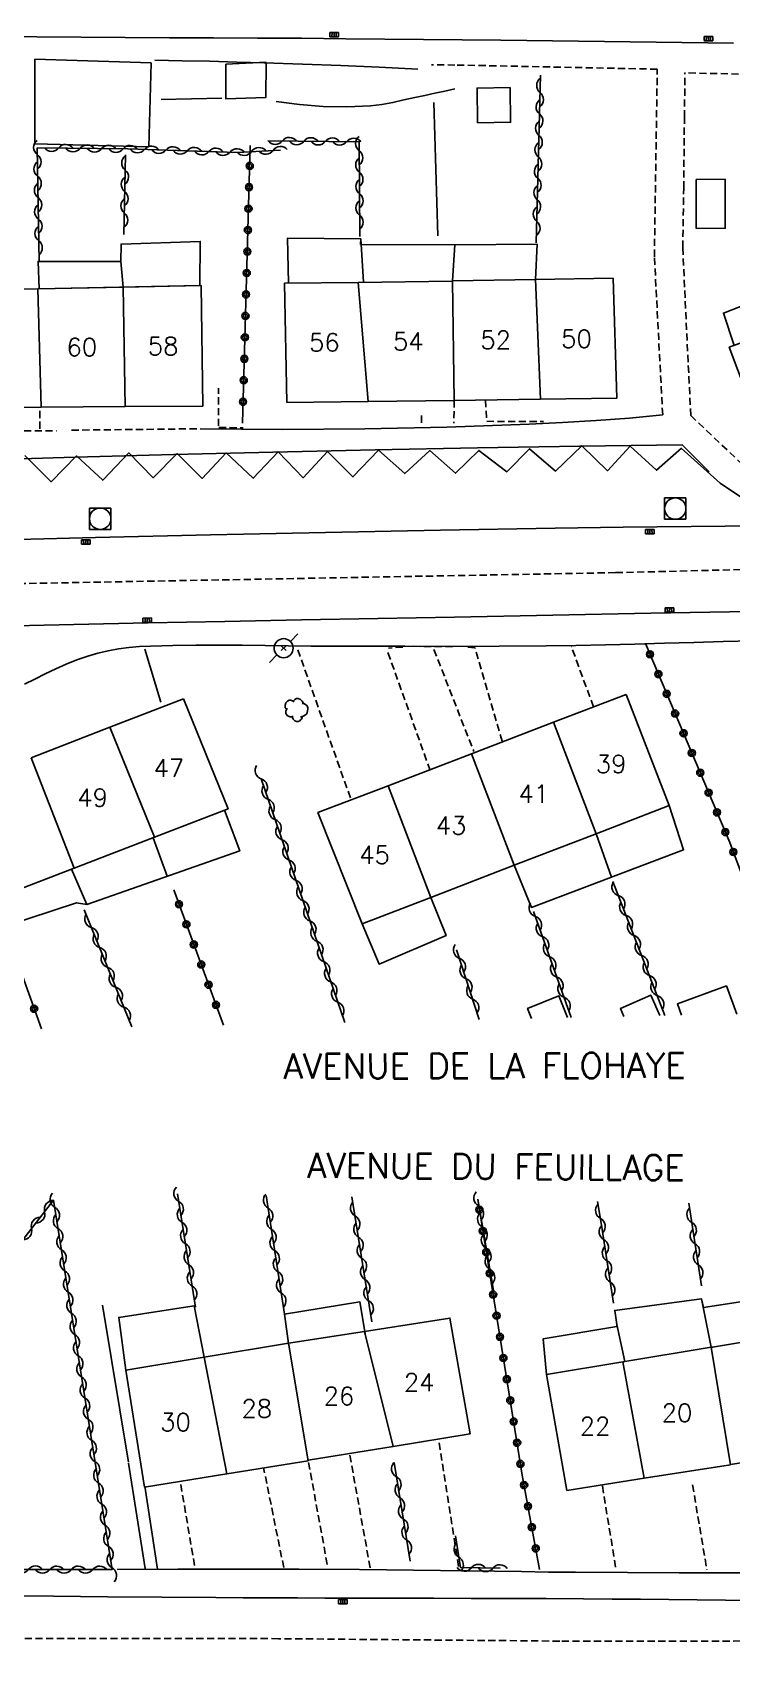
# Model space of a CAD drawing. Header units: millimetres. Extents: x 149000 to 150002, y 151999 to 153000.
# Drawn here: x 149622.7 to 149671.6, y 152001 to 152114.4 of the extents above; entities that cross this region are included whole.
import ezdxf
from ezdxf.enums import TextEntityAlignment as Align

# ---------------------------------------------------------------- set-up
doc = ezdxf.new("R2010")
doc.units = ezdxf.units.MM
doc.linetypes.add('DASHED', pattern=[0.75, 0.5, -0.25])
doc.layers.get('0').update_dxf_attribs({"linetype": 'CONTINUOUS'})
for name, color, linetype in [('W0001', 6, 'DASHED'), ('W0006', 2, 'CONTINUOUS'), ('W0008', 7, 'CONTINUOUS'), ('W0014', 7, 'CONTINUOUS'), ('W0017', 7, 'CONTINUOUS'), ('w0101', 7, 'CONTINUOUS'), ('W0104', 1, 'CONTINUOUS'), ('W0112', 1, 'DASHED'), ('w0211', 2, 'CONTINUOUS'), ('w0300', 7, 'CONTINUOUS'), ('W0310', 3, 'CONTINUOUS'), ('w0323', 7, 'CONTINUOUS'), ('W0330', 7, 'CONTINUOUS'), ('W0401', 7, 'CONTINUOUS'), ('W0420', 7, 'CONTINUOUS'), ('W0473', 7, 'CONTINUOUS'), ('W0989', 7, 'CONTINUOUS'), ('W0991', 7, 'CONTINUOUS'), ('W1102', 7, 'CONTINUOUS')]:
    doc.layers.add(name, color=color, linetype=linetype)
doc.styles.get("Standard").update_dxf_attribs({"font": 'romans.shx', "width": 0.85})

# ---------------------------------------------------------------- blocks, each defined once
blk = doc.blocks.new('T401')
for p, q in [((-0.3, 0.3), (0, 0.3)), ((-0.3, -0.25), (-0.3, 0.3)), ((-0.3, 0.15), (0, 0.15)), ((-0.3, 0), (0, 0)), ((0, 0.3), (0, -0.25)), ((-0.3, -0.15), (0, -0.15)), ((-0.3, -0.25), (-0.3, -0.3)), ((-0.3, -0.3), (0, -0.3)), ((0, -0.3), (0, -0.25))]:
    blk.add_line(p, q)
blk = doc.blocks.new('T420')
for p, q in [((0.75, 0.75), (-0.75, 0.75)), ((-0.75, 0.75), (-0.75, -0.75)), ((0.75, 0.75), (0.75, -0.75)), ((0.75, -0.75), (-0.75, -0.75))]:
    blk.add_line(p, q)
blk.add_ellipse((0, 0), major_axis=(-0.53, 0.53), ratio=1, start_param=3.926991, end_param=10.210176)
blk = doc.blocks.new('T300')
for p, q in [((-0.8, 0.51), (-0.86, 0.34)), ((-0.86, 0.34), (-0.86, 0.17)), ((-0.86, 0.17), (-0.74, 0.06)), ((-0.69, 0.63), (-0.8, 0.51)), ((-0.8, -0.06), (-0.74, 0.06)), ((-0.74, 0.06), (-0.69, 0.11)), ((-0.57, 0.69), (-0.69, 0.63)), ((-0.46, 0.69), (-0.57, 0.69)), ((-0.29, 0.63), (-0.46, 0.69)), ((-0.29, 0.63), (-0.17, 0.74)), ((-0.23, 0.57), (-0.29, 0.63)), ((-0.17, 0.74), (-0.06, 0.8)), ((-0.06, 0.8), (0.06, 0.8)), ((0.06, 0.8), (0.23, 0.74)), ((0.23, 0.74), (0.34, 0.63)), ((0.34, 0.63), (0.4, 0.51)), ((0.46, 0.46), (0.34, 0.46)), ((0.4, 0.51), (0.4, 0.46)), ((0.57, 0.4), (0.46, 0.46)), ((0.57, 0.4), (0.69, 0.29)), ((0.69, 0.29), (0.74, 0.17)), ((0.74, 0.06), (0.69, -0.17)), ((0.74, 0.17), (0.74, 0.06)), ((-0.8, -0.17), (-0.8, -0.06)), ((-0.8, -0.23), (-0.8, -0.17)), ((-0.74, -0.34), (-0.8, -0.23)), ((-0.69, -0.4), (-0.74, -0.34)), ((-0.51, -0.46), (-0.69, -0.4)), ((-0.4, -0.46), (-0.51, -0.46)), ((-0.4, -0.46), (-0.34, -0.46)), ((-0.34, -0.46), (-0.34, -0.4)), ((-0.34, -0.51), (-0.34, -0.46)), ((-0.29, -0.63), (-0.34, -0.51)), ((-0.17, -0.74), (-0.29, -0.63)), ((-0.06, -0.8), (-0.17, -0.74)), ((0.06, -0.8), (-0.06, -0.8)), ((0.17, -0.74), (0.06, -0.8)), ((0.23, -0.69), (0.17, -0.74)), ((0.29, -0.46), (0.23, -0.46)), ((0.29, -0.63), (0.23, -0.69)), ((0.46, -0.4), (0.29, -0.46)), ((0.34, -0.51), (0.29, -0.63)), ((0.34, -0.51), (0.34, -0.46)), ((0.57, -0.34), (0.46, -0.4)), ((0.63, -0.29), (0.57, -0.34)), ((0.69, -0.17), (0.63, -0.29))]:
    blk.add_line(p, q)
blk = doc.blocks.new('T473')
for p, q in [((-0.166667, 0.166667), (0.166667, -0.166667)), ((-0.166667, -0.166667), (0.166667, 0.166667)), ((0.500001, 0.500001), (1.000002, 1.000002)), ((-1.000002, -1.000002), (-0.500001, -0.500001))]:
    blk.add_line(p, q)
blk.add_ellipse((0, 0), major_axis=(0.471405, 0.471405), ratio=1, start_param=5.4977871438, end_param=11.780972451)
blk = doc.blocks.new('t323o')
at = {"color": 0, "linetype": 'Continuous'}
for radius in [0.25, 0.15]:
    blk.add_circle((0, 0), radius, dxfattribs=at)
blk = doc.blocks.new('t310o')
at = {"color": 0, "linetype": 'Continuous'}
for centre, start, end in [((-0.5, 0.38), 216.8699, 323.1304), ((0.5, -0.37), 36.8699, 143.1303)]:
    blk.add_arc(centre, 0.625, start, end, dxfattribs=at)

msp = doc.modelspace()

# ---------------------------------------------------------------- linework, layer by layer
at = {"layer": 'W0001'}
for points in [[(149577.32, 152076.08), (149620.96, 152075.86), (149663.47, 152076.64), (149689.54, 152077.27), (149715.55, 152077.48), (149735.12, 152077.48)], [(149735.12, 152077.48), (149733.03, 152067.7), (149730.87, 152055.19), (149726.12, 152039.42), (149720.92, 152021.87), (149716.84, 152010.81), (149709.77, 152003.99), (149702.1, 152001), (149691.8, 152001.09), (149677.45, 152001.95), (149659.56, 152001.94), (149639.89, 152002.11), (149618.18, 152002.13), (149598.79, 152004.75)]]:
    msp.add_lwpolyline(points, dxfattribs=at)
at = {"layer": 'W0006'}
for points in [[(149668.07, 152085.34), (149666.32, 152083.8), (149664.49, 152085.48), (149662.89, 152083.76), (149661.1, 152085.51), (149659.26, 152083.74), (149657.45, 152085.3), (149655.87, 152083.7), (149653.89, 152085.19), (149652.28, 152083.59), (149650.47, 152085.18), (149648.72, 152083.57), (149646.89, 152085.21), (149645.09, 152083.33), (149643.31, 152085.1), (149641.61, 152083.28), (149639.86, 152085.09), (149638.12, 152083.24), (149636.22, 152085.01), (149634.56, 152083.23), (149632.8, 152084.96), (149631.13, 152083.28), (149629.43, 152085.01), (149627.6, 152083.1), (149625.77, 152084.8), (149623.99, 152083), (149622.16, 152084.82)], [(149678.43, 152079.95), (149675.63, 152080.31), (149673.63, 152080.99), (149670.77, 152082.89), (149668.06, 152085.34)]]:
    msp.add_lwpolyline(points, dxfattribs=at)
at = {"layer": 'W0008'}
msp.add_lwpolyline([(149678.25, 152079.95), (149673.5, 152079.91), (149668.75, 152079.87), (149664, 152079.81), (149659.25, 152079.75), (149651.21, 152079.61), (149643.17, 152079.45), (149635.13, 152079.28), (149627.1, 152079.1), (149625.28, 152079.06), (149623.47, 152079.01), (149621.66, 152078.96), (149619.85, 152078.91)], dxfattribs=at)
at = {"layer": 'W0014'}
for points in [[(149619.92, 152114.12), (149623, 152114.1), (149626.09, 152114.07), (149629.17, 152114.06), (149632.26, 152114.04), (149635.34, 152114.03), (149638.42, 152114.01), (149641.51, 152114), (149644.59, 152113.97), (149650.02, 152113.92), (149655.45, 152113.86), (149660.87, 152113.8), (149666.3, 152113.74), (149671.72, 152113.67)], [(149649.63, 152111.85), (149646.94, 152111.98), (149644.26, 152112.09), (149641.57, 152112.19), (149638.88, 152112.28), (149636.97, 152112.34), (149635.07, 152112.39), (149633.16, 152112.43), (149631.25, 152112.46)], [(149634.41, 152086.7), (149640.17, 152086.65), (149645.92, 152086.69), (149651.67, 152086.81), (149657.42, 152087.01), (149659.76, 152087.13), (149662.1, 152087.27), (149664.43, 152087.45), (149666.76, 152087.67)], [(149611.86, 152084.27), (149618.76, 152084.5), (149625.67, 152084.71), (149632.58, 152084.9), (149639.49, 152085.07), (149646.65, 152085.23), (149653.8, 152085.36), (149660.96, 152085.48), (149668.12, 152085.58)], [(149668.12, 152085.58), (149670, 152083.68)], [(149588.02, 152072.93), (149593.51, 152072.83), (149598.99, 152072.77), (149604.48, 152072.74), (149609.96, 152072.75), (149615.17, 152072.8), (149620.37, 152072.9), (149625.57, 152073.02), (149630.77, 152073.12), (149636.13, 152073.22), (149641.49, 152073.33), (149646.84, 152073.43), (149652.2, 152073.53), (149659.07, 152073.67), (149665.94, 152073.8), (149672.81, 152073.93), (149679.68, 152074.06), (149688.63, 152074.24), (149697.58, 152074.42), (149706.53, 152074.61), (149715.48, 152074.79)], [(149673.07, 152071.88), (149671, 152071.82), (149668.94, 152071.76), (149666.88, 152071.7), (149664.81, 152071.65), (149662.75, 152071.59), (149660.68, 152071.55), (149658.62, 152071.52), (149655.32, 152071.49), (149652.02, 152071.48), (149648.72, 152071.49), (149645.42, 152071.49), (149643.8, 152071.5), (149642.18, 152071.51), (149640.57, 152071.53), (149638.95, 152071.55), (149637.34, 152071.56), (149635.72, 152071.57), (149634.1, 152071.56), (149632.49, 152071.54), (149631.72, 152071.53), (149630.95, 152071.51), (149630.18, 152071.48), (149629.42, 152071.41), (149628.69, 152071.31), (149627.97, 152071.18), (149627.26, 152071.02), (149626.56, 152070.81), (149625.79, 152070.54), (149625.05, 152070.24), (149624.31, 152069.91), (149623.58, 152069.56), (149622.86, 152069.2), (149622.13, 152068.85)], [(149685.42, 152006.71), (149682.86, 152006.7), (149680.3, 152006.7), (149677.74, 152006.7), (149675.18, 152006.71), (149671.55, 152006.71), (149667.92, 152006.72), (149664.3, 152006.73), (149660.67, 152006.75), (149658.78, 152006.77), (149656.89, 152006.8), (149655, 152006.82), (149653.11, 152006.85), (149651.22, 152006.88), (149649.33, 152006.91), (149647.44, 152006.93), (149645.55, 152006.95), (149641.31, 152006.96), (149637.07, 152006.97), (149632.84, 152006.96), (149628.6, 152006.94)], [(149673.14, 152004.79), (149671.16, 152004.81), (149669.17, 152004.83), (149667.19, 152004.85), (149665.2, 152004.86), (149663.22, 152004.88), (149661.23, 152004.89), (149658.61, 152004.91), (149655.99, 152004.92), (149653.37, 152004.92), (149650.75, 152004.93), (149648.85, 152004.94), (149646.94, 152004.94), (149645.04, 152004.95), (149643.13, 152004.95), (149641.22, 152004.96), (149639.32, 152004.97), (149637.41, 152004.97), (149635.5, 152004.98), (149631.72, 152005.01), (149627.93, 152005.03), (149624.15, 152005.07), (149620.36, 152005.11)]]:
    msp.add_lwpolyline(points, dxfattribs=at)
at = {"layer": 'W0017'}
for points in [[(149630.55, 152071.29), (149631.67, 152067.58)], [(149629.4, 152014.44), (149627.58, 152025.43)], [(149630.57, 152007.01), (149629.4, 152014.39)], [(149630.54, 152012.78), (149631.42, 152006.96)]]:
    msp.add_lwpolyline(points, dxfattribs=at)
at = {"layer": 'w0101'}
for points in [[(149645.46, 152096.93), (149640.31, 152096.87), (149640.47, 152088.54)], [(149652.07, 152097.02), (149645.46, 152096.93)], [(149657.86, 152097.13), (149652.07, 152097.04), (149652.07, 152097.02)], [(149658.21, 152088.77), (149663.56, 152088.85), (149663.29, 152097.22), (149657.86, 152097.13)], [(149616.98, 152096.37), (149623.07, 152096.49)], [(149623.07, 152096.49), (149629.02, 152096.6)], [(149629.02, 152096.6), (149634.49, 152096.71), (149634.6, 152088.28)], [(149676.69, 152094.34), (149671.42, 152092.4), (149674.3, 152084.73)], [(149623.29, 152088.21), (149617.3, 152088.18)], [(149629.17, 152088.25), (149623.29, 152088.21)], [(149634.6, 152088.28), (149629.17, 152088.25)], [(149640.47, 152088.54), (149646.17, 152088.61)], [(149646.17, 152088.61), (149652.18, 152088.68)], [(149652.18, 152088.68), (149652.15, 152088.68), (149658.21, 152088.77)], [(149633.24, 152067.82), (149628.1, 152065.83)], [(149631.21, 152058.15), (149636.37, 152060.13), (149633.24, 152067.82)], [(149664.2, 152068.12), (149659.12, 152066.18)], [(149662.1, 152058.39), (149667.22, 152060.36), (149664.2, 152068.12)], [(149659.12, 152066.18), (149653.38, 152063.98)], [(149628.1, 152065.83), (149622.59, 152063.7)], [(149653.38, 152063.98), (149647.55, 152061.74)], [(149647.55, 152061.74), (149642.65, 152059.87), (149645.74, 152052.08), (149650.54, 152053.93)], [(149656.37, 152056.18), (149662.1, 152058.39)], [(149625.61, 152055.99), (149631.21, 152058.15)], [(149620.18, 152053.9), (149625.61, 152055.99)], [(149650.54, 152053.93), (149656.37, 152056.18)], [(149645.9, 152023.59), (149651.88, 152024.52), (149653.29, 152016.42)], [(149640.59, 152022.77), (149645.9, 152023.59)], [(149676.12, 152023.47), (149670.25, 152022.49), (149670.14, 152022.49)], [(149634.69, 152021.8), (149640.59, 152022.77)], [(149670.14, 152022.49), (149663.98, 152021.47)], [(149636.28, 152013.63), (149630.52, 152012.7), (149629.22, 152020.89), (149634.69, 152021.8)], [(149663.98, 152021.47), (149658.63, 152020.59), (149660.05, 152012.47)], [(149653.29, 152016.42), (149647.92, 152015.55)], [(149647.92, 152015.55), (149641.97, 152014.58), (149641.97, 152014.55)], [(149671.51, 152014.27), (149671.51, 152014.29), (149677.35, 152015.23)], [(149641.97, 152014.55), (149636.28, 152013.63)], [(149665.46, 152013.32), (149671.51, 152014.27)], [(149660.05, 152012.47), (149665.46, 152013.32)]]:
    msp.add_lwpolyline(points, dxfattribs=at)
at = {"layer": 'W0104'}
for points in [[(149622.86, 152106.61), (149622.84, 152112.55)], [(149630.99, 152112.29), (149622.84, 152112.55)], [(149622.86, 152106.61), (149630.82, 152106.4), (149630.99, 152112.29)], [(149639.03, 152112.32), (149636.2, 152112.19)], [(149636.2, 152112.19), (149636.2, 152109.77), (149639, 152109.85), (149639.03, 152112.29)], [(149634.38, 152096.71), (149634.42, 152099.8), (149628.88, 152099.61), (149628.86, 152098.39)], [(149640.6, 152096.87), (149640.52, 152100.02), (149645.66, 152099.97)], [(149645.66, 152099.97), (149645.63, 152099.59), (149652.23, 152099.55)], [(149645.84, 152096.94), (149645.66, 152099.97)], [(149652.23, 152099.55), (149652.07, 152097.04)], [(149652.23, 152099.55), (149657.98, 152099.61), (149657.86, 152097.13)], [(149628.86, 152098.39), (149623.08, 152098.4), (149623.16, 152096.49), (149634.38, 152096.71)], [(149629.02, 152096.6), (149628.86, 152098.39)], [(149671.76, 152092.52), (149671.01, 152094.79), (149675.76, 152096.65)], [(149636.12, 152060.04), (149637.18, 152057.2), (149626.49, 152053.43)], [(149667.22, 152060.36), (149668.22, 152057.25), (149657.58, 152053.23), (149656.37, 152056.18)], [(149663.17, 152055.34), (149662.1, 152058.39)], [(149632.1, 152055.41), (149631.12, 152058.11)], [(149626.49, 152053.43), (149625.41, 152055.91)], [(149645.74, 152052.08), (149646.92, 152049.27), (149651.61, 152051.27), (149650.54, 152053.93)], [(149626.49, 152053.43), (149625.76, 152053.55), (149620.72, 152051.9)], [(149657.59, 152045.48), (149657.31, 152046.17), (149659.49, 152047.05), (149660.11, 152045.53)], [(149664.04, 152045.61), (149663.8, 152046.16), (149665.92, 152047.11), (149666.57, 152045.67)], [(149671.23, 152047.75), (149667.79, 152046.49), (149668.08, 152045.7)], [(149671.95, 152045.78), (149671.23, 152047.75)], [(149634.69, 152021.8), (149634, 152025.39), (149628.72, 152024.57), (149629.22, 152020.89)], [(149645.97, 152023.31), (149645.58, 152025.65), (149640.32, 152024.8), (149640.62, 152022.58)], [(149675.59, 152026.18), (149675.54, 152026.18), (149669.61, 152025.26), (149669.48, 152025.86), (149663.41, 152025.06), (149663.56, 152024.08)], [(149669.48, 152025.86), (149670.14, 152022.49)], [(149663.56, 152024.08), (149663.56, 152023.94), (149658.39, 152023.07), (149658.63, 152020.59)], [(149663.56, 152024.08), (149664.11, 152021.49)]]:
    msp.add_lwpolyline(points, dxfattribs=at)
for points in [[(149656.09, 152110.55), (149653.78, 152110.52), (149653.81, 152108.1), (149656.12, 152108.13)], [(149669.09, 152104.13), (149669.11, 152100.71), (149671.14, 152100.72), (149671.13, 152104.14)]]:
    msp.add_lwpolyline(points, close=True, dxfattribs=at)
at = {"layer": 'W0112'}
for points in [[(149652.23, 152112.13), (149650.6, 152112.14)], [(149666.38, 152111.84), (149652.23, 152112.13)], [(149666.76, 152087.67), (149666.18, 152098.73), (149666.38, 152111.84)], [(149668.72, 152087.62), (149668.16, 152099.36), (149668.23, 152103.51), (149668.28, 152108.48), (149668.32, 152111.58)], [(149684.82, 152111.24), (149668.32, 152111.58)], [(149635.7, 152086.9), (149635.7, 152089.54)], [(149623.21, 152086.7), (149623.21, 152088.21)], [(149652.18, 152088.68), (149652.16, 152087.08)], [(149654.36, 152088.71), (149654.45, 152087.22)], [(149611.9, 152086.62), (149616.84, 152086.57), (149624.36, 152086.56)], [(149625.42, 152086.6), (149634.41, 152086.7)], [(149635.72, 152086.79), (149637.43, 152086.77)], [(149649.9, 152087.62), (149649.89, 152087.02)], [(149654.45, 152087.22), (149658.42, 152087.2)], [(149668.72, 152087.62), (149673.66, 152082.96)], [(149641.24, 152071.25), (149644.92, 152060.89)], [(149650.5, 152062.81), (149647.49, 152071.21)], [(149648.58, 152071.44), (149647.58, 152071.37)], [(149652.06, 152071.46), (149649.34, 152071.49)], [(149650.76, 152071.26), (149653.55, 152064.14)], [(149653.63, 152071.39), (149652.98, 152071.45)], [(149655.54, 152064.85), (149653.64, 152071.39)], [(149661.92, 152067.25), (149660.37, 152071.48)], [(149652.48, 152007.16), (149651.09, 152016.07)], [(149640.26, 152007.08), (149638.85, 152014.05)], [(149643.3, 152007.3), (149641.97, 152014.55)], [(149646.3, 152007.07), (149644.86, 152015.05)], [(149634.02, 152007.22), (149633.02, 152013.11)], [(149663.47, 152007.11), (149662.53, 152012.86)], [(149668.85, 152012.86), (149669.85, 152006.93)]]:
    msp.add_lwpolyline(points, dxfattribs=at)
at = {"layer": 'w0211'}
for points in [[(149639.73, 152109.59), (149641.37, 152109.37), (149643.02, 152109.24), (149644.67, 152109.21), (149646.33, 152109.27), (149647.11, 152109.37), (149647.89, 152109.52), (149648.66, 152109.7), (149649.43, 152109.87), (149650.13, 152110.01), (149650.83, 152110.16), (149651.53, 152110.31), (149652.23, 152110.46)], [(149631.69, 152109.73), (149635.93, 152109.82)]]:
    msp.add_lwpolyline(points, dxfattribs=at)
at = {"layer": 'W0310'}
for points in [[(149657.92, 152099.71), (149658.22, 152111.41)], [(149623.02, 152106.35), (149629.35, 152106.26), (149637, 152106.02), (149640.02, 152106.18)], [(149623.15, 152098.36), (149623.02, 152106.35)], [(149629.18, 152105.86), (149629.07, 152100.29)], [(149645.57, 152100.14), (149645.54, 152106.77), (149639.15, 152106.84)], [(149644.52, 152045.2), (149638.68, 152062.23)], [(149663.28, 152055.04), (149666.92, 152045.68)], [(149626.31, 152053.07), (149629.63, 152044.88)], [(149657.73, 152052.94), (149660.36, 152045.54)], [(149652.34, 152050.28), (149653.93, 152045.4)], [(149618.25, 152025.16), (149624.16, 152032.76), (149628.25, 152006.94), (149618.55, 152006.95), (149613.39, 152007.01)], [(149632.82, 152033.22), (149634.08, 152025.29)], [(149640.32, 152024.8), (149639.03, 152033.1)], [(149645.03, 152032.99), (149646.42, 152024.25)], [(149654.93, 152026.46), (149653.82, 152032.83)], [(149662.2, 152032.67), (149662.48, 152031.03), (149663.31, 152025.56)], [(149669.48, 152026.77), (149668.58, 152032.55)], [(149649.1, 152007.52), (149647.97, 152014.43)], [(149655.4, 152007.03), (149652.61, 152007.09), (149652.28, 152009.29)]]:
    msp.add_lwpolyline(points, dxfattribs=at)
at = {"layer": 'w0323'}
for points in [[(149637.92, 152106.51), (149637.37, 152087.09)], [(149665.55, 152071.68), (149671.45, 152057.78), (149675.9, 152045.87)], [(149632.56, 152054.47), (149636.04, 152045.01)], [(149620.98, 152051.24), (149623.31, 152044.74)], [(149658.15, 152006.95), (149656.94, 152013.53), (149653.83, 152032.83)]]:
    msp.add_lwpolyline(points, dxfattribs=at)
at = {"layer": 'W0330'}
msp.add_lwpolyline([(149650.75, 152109.51), (149651.03, 152100.19)], dxfattribs=at)
at = {"layer": 'W1102'}
for points in [[(149646.17, 152088.61), (149645.46, 152096.93)], [(149652.18, 152088.68), (149652.07, 152097.02)], [(149658.21, 152088.77), (149657.86, 152097.13)], [(149623.29, 152088.21), (149623.07, 152096.49)], [(149629.17, 152088.25), (149629.02, 152096.61), (149629.02, 152096.59)], [(149659.12, 152066.18), (149662.1, 152058.39)], [(149628.1, 152065.83), (149631.21, 152058.15)], [(149653.38, 152063.98), (149656.37, 152056.18)], [(149625.61, 152055.99), (149622.59, 152063.7)], [(149647.55, 152061.74), (149650.54, 152053.93)], [(149645.9, 152023.59), (149647.92, 152015.55)], [(149640.59, 152022.77), (149641.97, 152014.55)], [(149671.51, 152014.27), (149670.14, 152022.49)], [(149636.28, 152013.63), (149634.69, 152021.8)], [(149665.46, 152013.32), (149663.98, 152021.47)]]:
    msp.add_lwpolyline(points, dxfattribs=at)

# ---------------------------------------------------------------- block references
at = {"layer": 'w0300'}
msp.add_blockref('T300', (149641.21, 152067.03), dxfattribs=at)
at = {"layer": 'W0310'}
for p, rotation in [((149658.19, 152110.21), 88.50222039928941), ((149658.15, 152108.71), 88.50222039928941), ((149658.11, 152107.21), 88.50222039928941), ((149640.16, 152106.83), 179.3805617741045), ((149641.66, 152106.81), 179.3805617741045), ((149643.16, 152106.79), 179.3805617741045), ((149644.66, 152106.78), 179.3805617741045), ((149645.54, 152106.14), 90.3198433645354), ((149623.03, 152105.86), 90.93260625118337), ((149624.52, 152106.33), 359.2123232011051), ((149626.02, 152106.3), 359.2123232011051), ((149627.52, 152106.28), 359.2123232011051), ((149629.02, 152106.26), 359.2123232011051), ((149630.52, 152106.22), 358.2196674224641), ((149632.02, 152106.18), 358.2196674224641), ((149633.52, 152106.13), 358.2196674224641), ((149635.02, 152106.08), 358.2196674224641), ((149636.51, 152106.04), 358.2196674224641), ((149638.01, 152106.08), 3.074603829171537), ((149639.51, 152106.16), 3.074603829171537), ((149658.07, 152105.71), 88.50222039928941), ((149623.05, 152104.36), 90.93260625118337), ((149629.16, 152104.79), 268.8268715486723), ((149645.55, 152104.64), 90.3198433645354), ((149658.03, 152104.21), 88.50222039928941), ((149623.08, 152102.86), 90.93260625118337), ((149629.13, 152103.29), 268.8268715486723), ((149645.56, 152103.14), 90.3198433645354), ((149657.99, 152102.71), 88.50222039928941), ((149629.1, 152101.79), 268.8268715486723), ((149645.56, 152101.64), 90.3198433645354), ((149623.1, 152101.36), 90.93260625118337), ((149657.95, 152101.21), 88.50222039928941), ((149623.12, 152099.86), 90.93260625118337), ((149638.69, 152062.22), 108.9195457892438), ((149639.17, 152060.8), 108.9195457892438), ((149639.66, 152059.38), 108.9195457892438), ((149640.14, 152057.97), 108.9195457892438), ((149640.63, 152056.55), 108.9195457892438), ((149641.12, 152055.13), 108.9195457892438), ((149663.66, 152054.06), 291.261061634253), ((149641.6, 152053.71), 108.9195457892438), ((149664.2, 152052.67), 291.261061634253), ((149626.81, 152051.82), 292.1041860142573), ((149642.09, 152052.29), 108.9195457892438), ((149657.85, 152052.6), 289.5469539941147), ((149627.38, 152050.43), 292.1041860142573), ((149642.58, 152050.87), 108.9195457892438), ((149658.35, 152051.19), 289.5469539941147), ((149664.75, 152051.27), 291.261061634253), ((149643.06, 152049.45), 108.9195457892438), ((149652.54, 152049.68), 287.9734923258214), ((149658.85, 152049.78), 289.5469539941147), ((149665.29, 152049.87), 291.261061634253), ((149627.94, 152049.04), 292.1041860142573), ((149653, 152048.25), 287.9734923258214), ((149659.35, 152048.36), 289.5469539941147), ((149665.84, 152048.47), 291.261061634253), ((149628.51, 152047.65), 292.1041860142573), ((149643.55, 152048.03), 108.9195457892438), ((149666.38, 152047.07), 291.261061634253), ((149629.07, 152046.26), 292.1041860142573), ((149644.04, 152046.61), 108.9195457892438), ((149653.47, 152046.82), 287.9734923258214), ((149659.86, 152046.95), 289.5469539941147), ((149624.24, 152032.26), 278.998947392611), ((149632.9, 152032.69), 279.0074939645616), ((149653.9, 152032.37), 99.9064770270745), ((149623.54, 152031.96), 52.13546320425433), ((149633.14, 152031.21), 279.0074939645616), ((149639.17, 152032.21), 98.81475362160465), ((149645.25, 152031.66), 279.0492792473933), ((149662.4, 152031.49), 279.7026310081283), ((149668.79, 152031.21), 98.84820958188436), ((149622.62, 152030.78), 52.13546320425433), ((149624.47, 152030.78), 278.998947392611), ((149639.4, 152030.73), 98.81475362160465), ((149645.48, 152030.18), 279.0492792473933), ((149654.16, 152030.89), 99.9064770270745), ((149662.64, 152030.01), 278.5697032893781), ((149624.71, 152029.3), 278.998947392611), ((149633.37, 152029.73), 279.0074939645616), ((149639.63, 152029.24), 98.81475362160465), ((149654.42, 152029.41), 99.9064770270745), ((149669.02, 152029.73), 98.84820958188436), ((149624.94, 152027.82), 278.998947392611), ((149633.61, 152028.25), 279.0074939645616), ((149639.86, 152027.76), 98.81475362160465), ((149645.72, 152028.7), 279.0492792473933), ((149654.68, 152027.93), 99.9064770270745), ((149662.86, 152028.53), 278.5697032893781), ((149669.25, 152028.25), 98.84820958188436), ((149633.84, 152026.77), 279.0074939645616), ((149645.95, 152027.21), 279.0492792473933), ((149663.08, 152027.04), 278.5697032893781), ((149625.18, 152026.34), 278.998947392611), ((149640.09, 152026.28), 98.81475362160465), ((149646.19, 152025.73), 279.0492792473933), ((149625.41, 152024.86), 278.998947392611), ((149625.64, 152023.37), 278.998947392611), ((149625.88, 152021.89), 278.998947392611), ((149626.11, 152020.41), 278.998947392611), ((149626.35, 152018.93), 278.998947392611), ((149626.58, 152017.45), 278.998947392611), ((149626.82, 152015.97), 278.998947392611), ((149627.05, 152014.49), 278.998947392611), ((149627.29, 152013), 278.998947392611), ((149648.13, 152013.44), 99.2376604062708), ((149648.38, 152011.96), 99.2376604062708), ((149627.52, 152011.52), 278.998947392611), ((149627.76, 152010.04), 278.998947392611), ((149648.62, 152010.48), 99.2376604062708), ((149627.99, 152008.56), 278.998947392611), ((149648.86, 152009), 99.2376604062708), ((149652.5, 152007.81), 98.51551046641865), ((149622.39, 152006.95), 179.8995433936788), ((149623.89, 152006.94), 179.8995433936788), ((149625.39, 152006.94), 179.8995433936788), ((149626.89, 152006.94), 179.8995433936788), ((149628.23, 152007.08), 278.998947392611), ((149653.38, 152007.07), 178.8525984537927), ((149654.88, 152007.04), 178.8525984537927)]:
    msp.add_blockref('t310o', p, dxfattribs=dict(at, rotation=rotation))
at = {"layer": 'w0323'}
for p, rotation in [((149637.88, 152105.08), 268.3919851172105), ((149637.83, 152103.59), 268.3919851172105), ((149637.79, 152102.09), 268.3919851172105), ((149637.75, 152100.59), 268.3919851172105), ((149637.71, 152099.09), 268.3919851172105), ((149637.67, 152097.59), 268.3919851172105), ((149637.62, 152096.09), 268.3919851172105), ((149637.58, 152094.59), 268.3919851172105), ((149637.54, 152093.09), 268.3919851172105), ((149637.5, 152091.59), 268.3919851172105), ((149637.46, 152090.09), 268.3919851172105), ((149637.41, 152088.59), 268.3919851172105), ((149665.87, 152070.93), 292.9882933127809), ((149666.46, 152069.55), 292.9882933127809), ((149667.04, 152068.17), 292.9882933127809), ((149667.63, 152066.79), 292.9882933127809), ((149668.22, 152065.41), 292.9882933127809), ((149668.8, 152064.03), 292.9882933127809), ((149669.39, 152062.65), 292.9882933127809), ((149669.97, 152061.26), 292.9882933127809), ((149670.56, 152059.88), 292.9882933127809), ((149671.14, 152058.5), 292.9882933127809), ((149671.7, 152057.11), 290.4847755171731), ((149632.93, 152053.46), 290.1804549472398), ((149633.45, 152052.05), 290.1804549472398), ((149633.97, 152050.64), 290.1804549472398), ((149634.49, 152049.24), 290.1804549472398), ((149635, 152047.83), 290.1804549472398), ((149622.8, 152046.15), 289.7044822748606), ((149635.52, 152046.42), 290.1804549472398), ((149653.94, 152032.1), 99.17446031816431), ((149654.18, 152030.61), 99.17446031816431), ((149654.42, 152029.13), 99.17446031816431), ((149654.66, 152027.65), 99.17446031816431), ((149654.9, 152026.17), 99.17446031816431), ((149655.14, 152024.69), 99.17446031816431), ((149655.38, 152023.21), 99.17446031816431), ((149655.62, 152021.73), 99.17446031816431), ((149655.86, 152020.25), 99.17446031816431), ((149656.1, 152018.77), 99.17446031816431), ((149656.34, 152017.29), 99.17446031816431), ((149656.58, 152015.81), 99.17446031816431), ((149656.81, 152014.33), 99.17446031816431), ((149657.07, 152012.85), 100.4020434795913), ((149657.34, 152011.37), 100.4020434795913), ((149657.61, 152009.9), 100.4020434795913), ((149657.88, 152008.42), 100.4020434795913)]:
    msp.add_blockref('t323o', p, dxfattribs=dict(at, rotation=rotation))
at = {"layer": 'W0401'}
for p, rotation in [((149643.78, 152114.11), 269.5354080281776), ((149669.96, 152113.83), 269.3051896720131), ((149626.41, 152078.93), 91.3454099794638), ((149665.86, 152079.65), 90.69064072486968), ((149667.24, 152073.88), 271.0990637254361), ((149630.71, 152073.17), 271.0714492706218), ((149644.39, 152004.85), 89.86511674102526)]:
    msp.add_blockref('T401', p, dxfattribs=dict(at, rotation=rotation))
at = {"layer": 'W0420'}
for p in [(149627.42, 152080.41), (149667.64, 152081.12)]:
    msp.add_blockref('T420', p, dxfattribs=at)
at = {"layer": 'W0473'}
msp.add_blockref('T473', (149640.25, 152071.36), dxfattribs=at)

# ---------------------------------------------------------------- texts
at = {"layer": 'W0989'}
for s, rotation, p in [('AVENUE DE LA FLOHAYE', 0.1264, (149640.24, 152041.26)), ('AVENUE DU FEUILLAGE', 359.6047, (149641.89, 152034.34))]:
    msp.add_text(s, height=1.75, rotation=rotation, dxfattribs=at).set_placement(p)
at = {"layer": 'W0991'}
for s, p in [('54', (149648.97, 152092.81)), ('52', (149655.08, 152092.91)), ('50', (149660.73, 152092.99)), ('60', (149626.14, 152092.41)), ('58', (149631.82, 152092.48)), ('56', (149643.1, 152092.74)), ('47', (149632.23, 152062.98)), ('39', (149663.16, 152063.26)), ('41', (149657.74, 152061.18)), ('49', (149626.89, 152060.91)), ('43', (149651.96, 152058.96)), ('45', (149646.61, 152056.91)), ('26', (149644.12, 152019.07)), ('24', (149649.73, 152020.03)), ('28', (149638.37, 152018.2)), ('20', (149667.76, 152017.9)), ('30', (149632.69, 152017.25)), ('22', (149662.03, 152016.97))]:
    msp.add_text(s, height=1.25, dxfattribs=at).set_placement(p, align=Align.MIDDLE_CENTER)

doc.saveas('drawing.dxf')
